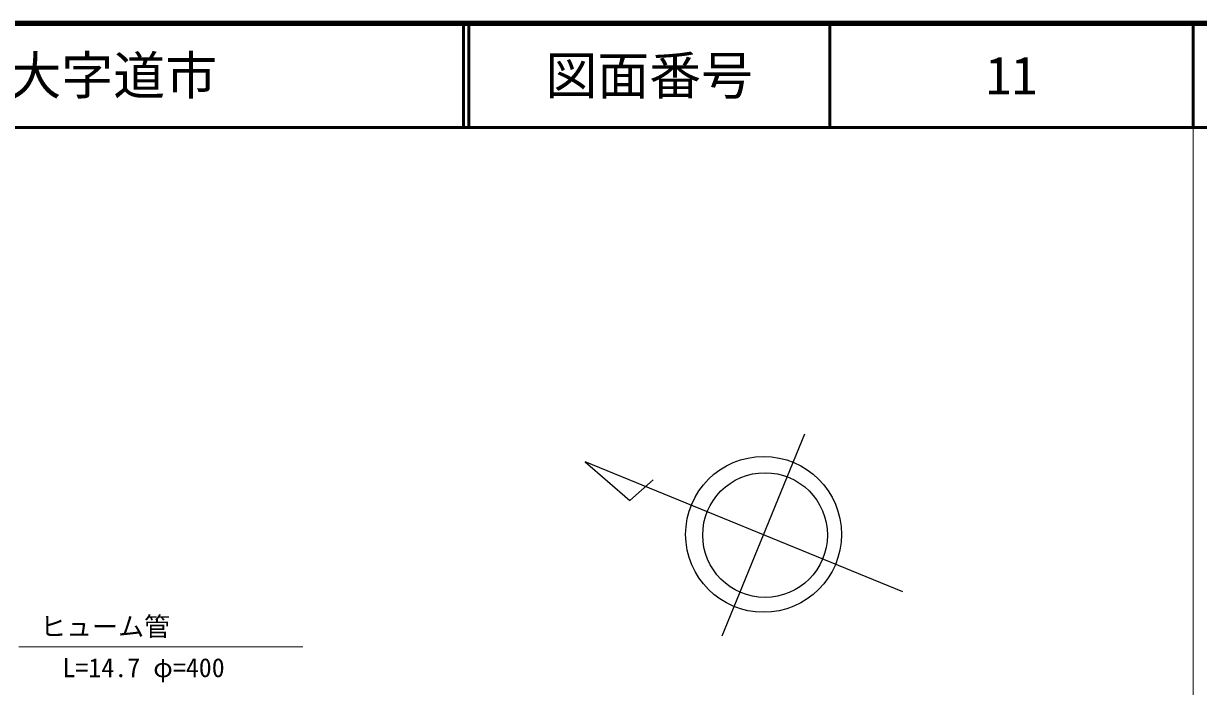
# Model space of a CAD drawing. Units: millimetres, scale not verified. Extents: x 40000 to 680000, y 20000 to 380000.
# Drawn here: x 466391 to 579500, y 316181 to 380000 of the extents above; entities that cross this region are included whole.
import ezdxf
from ezdxf.enums import TextEntityAlignment as Align

# ---------------------------------------------------------------- set-up
doc = ezdxf.new("R2010")
doc.units = ezdxf.units.MM
doc.header["$LTSCALE"] = 1000
for name, color, linetype, lineweight in [('M-STR-HTXT', 7, 'Continuous', 13), ('M-TTL', 2, 'Continuous', 140), ('M-TTL-BAND', 7, 'Continuous', 13), ('M-TTL-LINE', 7, 'Continuous', 50)]:
    doc.layers.add(name, color=color, linetype=linetype, lineweight=lineweight)
doc.layers.add('M-TTL-TXT', color=7, linetype='Continuous')
doc.styles.add('ＭＳ ゴシック', font='')
doc.styles.get('ＭＳ ゴシック').set_extended_font_data('MS Gothic')

msp = doc.modelspace()

# ---------------------------------------------------------------- linework, layer by layer
at = {"layer": 'M-STR-HTXT', "lineweight": 25}
for p, q in [((533638, 321070), (541591, 340506)), ((551035, 325297), (520466, 337806)), ((520466, 337806), (524753, 334100)), ((524753, 334100), (527015, 336072))]:
    msp.add_line(p, q, dxfattribs=at)
at = {"layer": 'M-STR-HTXT'}
msp.add_line((465941, 319988), (493286, 319988), dxfattribs=at)
at = {"layer": 'M-STR-HTXT', "lineweight": 25}
for centre, radius in [((537631, 330827), 7500), ((537773, 330759), 6000)]:
    msp.add_circle(centre, radius, dxfattribs=at)
at = {"layer": 'M-TTL'}
msp.add_line((680000, 380000), (40000, 380000), dxfattribs=at)
at = {"layer": 'M-TTL-BAND'}
msp.add_line((579000, 20000), (579000, 370000), dxfattribs=at)
at = {"layer": 'M-TTL-LINE'}
for p, q in [((508747, 380000), (508747, 370000)), ((509247, 380000), (509247, 370000)), ((543997, 380000), (543997, 370000)), ((579000, 380000), (579000, 370000)), ((40000, 370000), (680000, 370000))]:
    msp.add_line(p, q, dxfattribs=at)

# ---------------------------------------------------------------- texts
at = {"layer": 'M-STR-HTXT', "style": 'ＭＳ ゴシック'}
for s, p in [('ヒューム管', (474247, 320488)), ('L=14.7 φ=400', (477953, 316527))]:
    msp.add_text(s, height=1833, dxfattribs=at).set_placement(p, align=Align.BOTTOM_CENTER)
at = {"layer": 'M-TTL-TXT', "style": 'ＭＳ ゴシック'}
msp.add_text('下関市菊川町大字樅の木\u3000大字道市', height=3666, dxfattribs=at).set_placement((405024, 375000), align=Align.MIDDLE_LEFT)
for s, p in [('図面番号', (526622, 375000)), ('11', (561497, 375000))]:
    msp.add_text(s, height=3666, dxfattribs=at).set_placement(p, align=Align.MIDDLE_CENTER)

doc.saveas('drawing.dxf')
